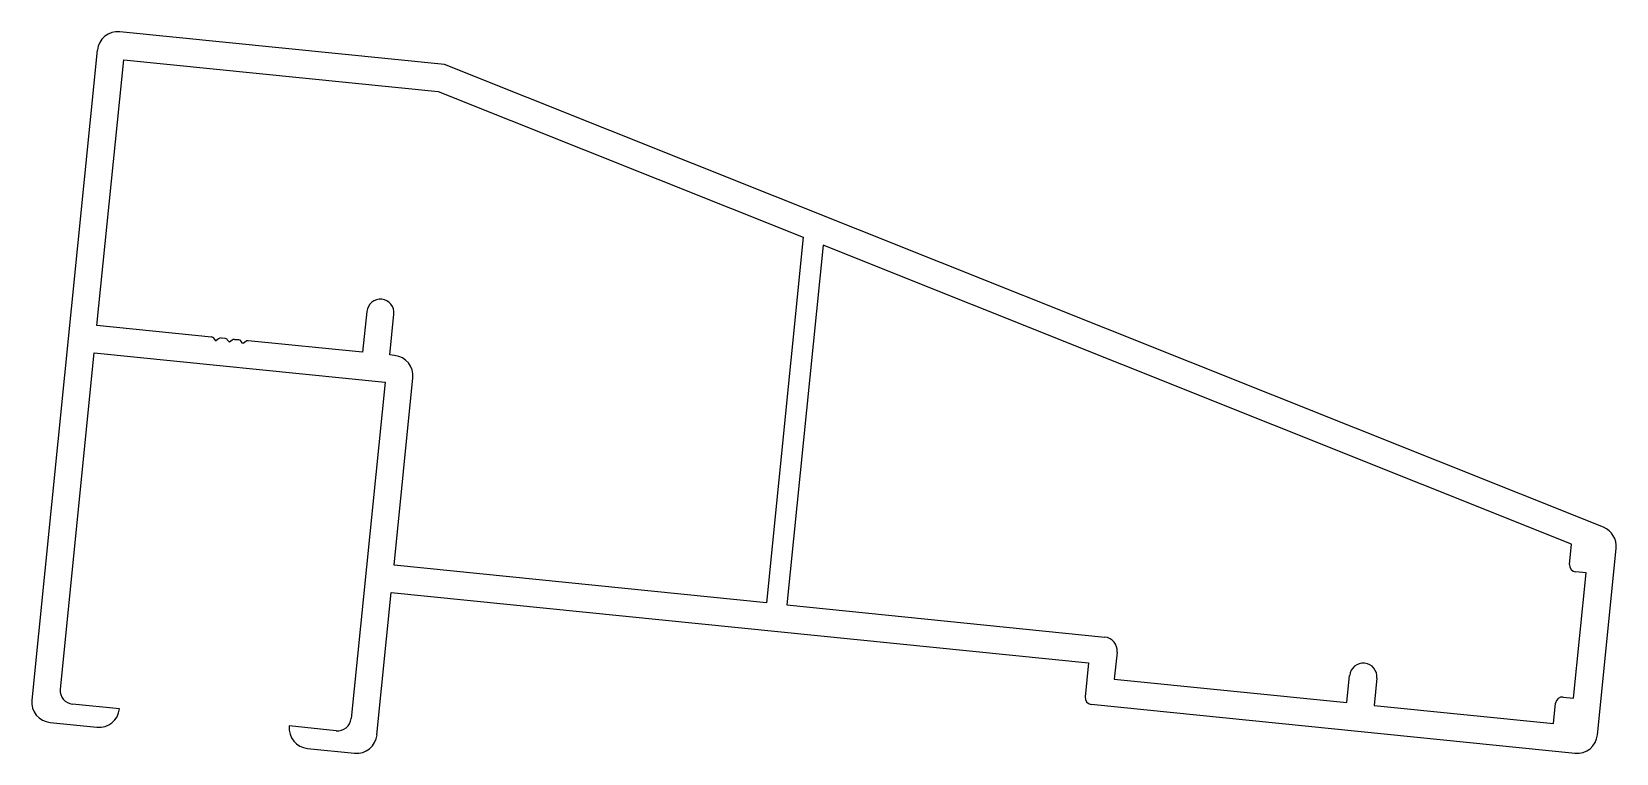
# Model space of a CAD drawing. Header units: inches. Extents: x -57 to 59, y 1 to 53.
import ezdxf

# ---------------------------------------------------------------- set-up
doc = ezdxf.new("R2010")
doc.units = ezdxf.units.IN
doc.header["$MEASUREMENT"] = 0

msp = doc.modelspace()

# ---------------------------------------------------------------- linework, layer by layer
at = {"color": 7}
for p, q in [((-26.86, 51.08), (-50.64, 53.48)), ((-52.29, 52.14), (-57.08, 4.58)), ((-52.31, 31.99), (-50.35, 51.44)), ((-50.35, 51.44), (-27.34, 49.12)), ((57.98, 17.22), (-26.86, 51.08)), ((-27.34, 49.12), (-0.6, 38.45)), ((-0.6, 38.45), (-3.3, 11.69)), ((0.85, 37.87), (-1.81, 11.54)), ((55.65, 15.99), (0.85, 37.87)), ((-32.56, 33.01), (-32.86, 30.03)), ((-30.87, 29.83), (-30.57, 32.81)), ((-43.93, 31.14), (-52.31, 31.99)), ((-43.93, 31.14), (-43.93, 31.14)), ((-43.93, 31.14), (-43.93, 31.14)), ((-43.93, 31.14), (-43.93, 31.14)), ((-43.93, 31.14), (-43.93, 31.14)), ((-43.93, 31.14), (-43.93, 31.14)), ((-43.61, 30.87), (-43.76, 31.05)), ((-43.41, 31.02), (-43.6, 30.87)), ((-42.93, 31.04), (-43.23, 31.07)), ((-42.61, 30.77), (-42.77, 30.95)), ((-42.41, 30.92), (-42.6, 30.77)), ((-41.94, 30.94), (-42.23, 30.97)), ((-42.23, 30.97), (-41.94, 30.94)), ((-41.94, 30.94), (-42.23, 30.97)), ((-42.23, 30.97), (-41.94, 30.94)), ((-41.94, 30.94), (-42.23, 30.97)), ((-42.23, 30.97), (-42.23, 30.97)), ((-41.62, 30.67), (-41.77, 30.85)), ((-41.42, 30.82), (-41.61, 30.67)), ((-32.86, 30.03), (-41.24, 30.87)), ((-41.24, 30.87), (-41.24, 30.87)), ((-54.99, 5.38), (-52.51, 30)), ((-52.51, 30), (-31.22, 27.85)), ((-30.52, 29.79), (-30.87, 29.83)), ((-31.22, 27.85), (-33.7, 3.23)), ((-30.56, 14.44), (-29.18, 28.15)), ((55.5, 14.5), (55.65, 15.99)), ((57.54, 2.03), (58.92, 15.67)), ((-3.3, 11.69), (-30.56, 14.44)), ((56.72, 13.88), (55.95, 13.95)), ((55.8, 4.72), (56.72, 13.88)), ((-31.81, 2.03), (-30.76, 12.45)), ((-30.76, 12.45), (20.28, 7.3)), ((-1.81, 11.54), (21.48, 9.19)), ((20.28, 7.3), (20.03, 4.81)), ((22.37, 8.09), (22.17, 6.1)), ((22.17, 6.1), (39.2, 4.39)), ((39.2, 4.39), (39.4, 6.38)), ((41.39, 6.18), (41.19, 4.19)), ((55.03, 4.8), (55.8, 4.72)), ((-50.67, 3.93), (-54.1, 4.28)), ((-50.67, 3.93), (-50.67, 3.93)), ((20.48, 4.27), (55.9, 0.69)), ((41.19, 4.19), (54.33, 2.86)), ((54.33, 2.86), (54.48, 4.35)), ((-55.74, 2.94), (-52.31, 2.59)), ((-34.8, 2.33), (-38.23, 2.68)), ((-38.23, 2.68), (-38.23, 2.68)), ((-36.89, 1.04), (-33.45, 0.69))]:
    msp.add_line(p, q, dxfattribs=at)
for centre, radius, start, end in [((-50.79, 51.99), 1.5, 84.24, 174.24), ((-31.56, 32.91), 1, 84.24, 174.24), ((-31.56, 32.91), 1, 354.24, 84.24), ((-43.95, 30.9), 0.25, 39.24, 84.24), ((-43.6, 30.87), 0.008, 219.24, 309.24), ((-43.25, 30.83), 0.25, 84.24, 129.24), ((-42.96, 30.8), 0.25, 39.24, 84.24), ((-42.61, 30.77), 0.008, 219.24, 309.24), ((-42.26, 30.72), 0.25, 84.24, 129.24), ((-41.96, 30.7), 0.25, 39.24, 84.24), ((-41.61, 30.67), 0.008, 219.24, 309.24), ((-41.26, 30.62), 0.25, 84.24, 129.24), ((-30.67, 28.3), 1.5, 354.24, 84.24), ((57.42, 15.83), 1.5, 354.24, 68.241), ((56, 14.45), 0.5, 174.24, 264.24), ((21.38, 8.19), 1, 354.24, 84.24), ((40.4, 6.28), 1, 84.24, 174.24), ((40.4, 6.28), 1, 354.24, 84.24), ((-54, 5.27), 1, 174.24, 264.24), ((20.53, 4.76), 0.5, 174.24, 264.24), ((54.98, 4.3), 0.5, 84.24, 174.24), ((-55.59, 4.43), 1.5, 174.24, 264.24), ((-52.16, 4.08), 1.5, 264.24, 354.24), ((-36.74, 2.53), 1.5, 174.24, 264.24), ((-34.7, 3.33), 1, 264.24, 354.24), ((-33.3, 2.18), 1.5, 264.24, 354.24), ((56.05, 2.18), 1.5, 264.24, 354.24)]:
    msp.add_arc(centre, radius, start, end, dxfattribs=at)

doc.saveas('drawing.dxf')
